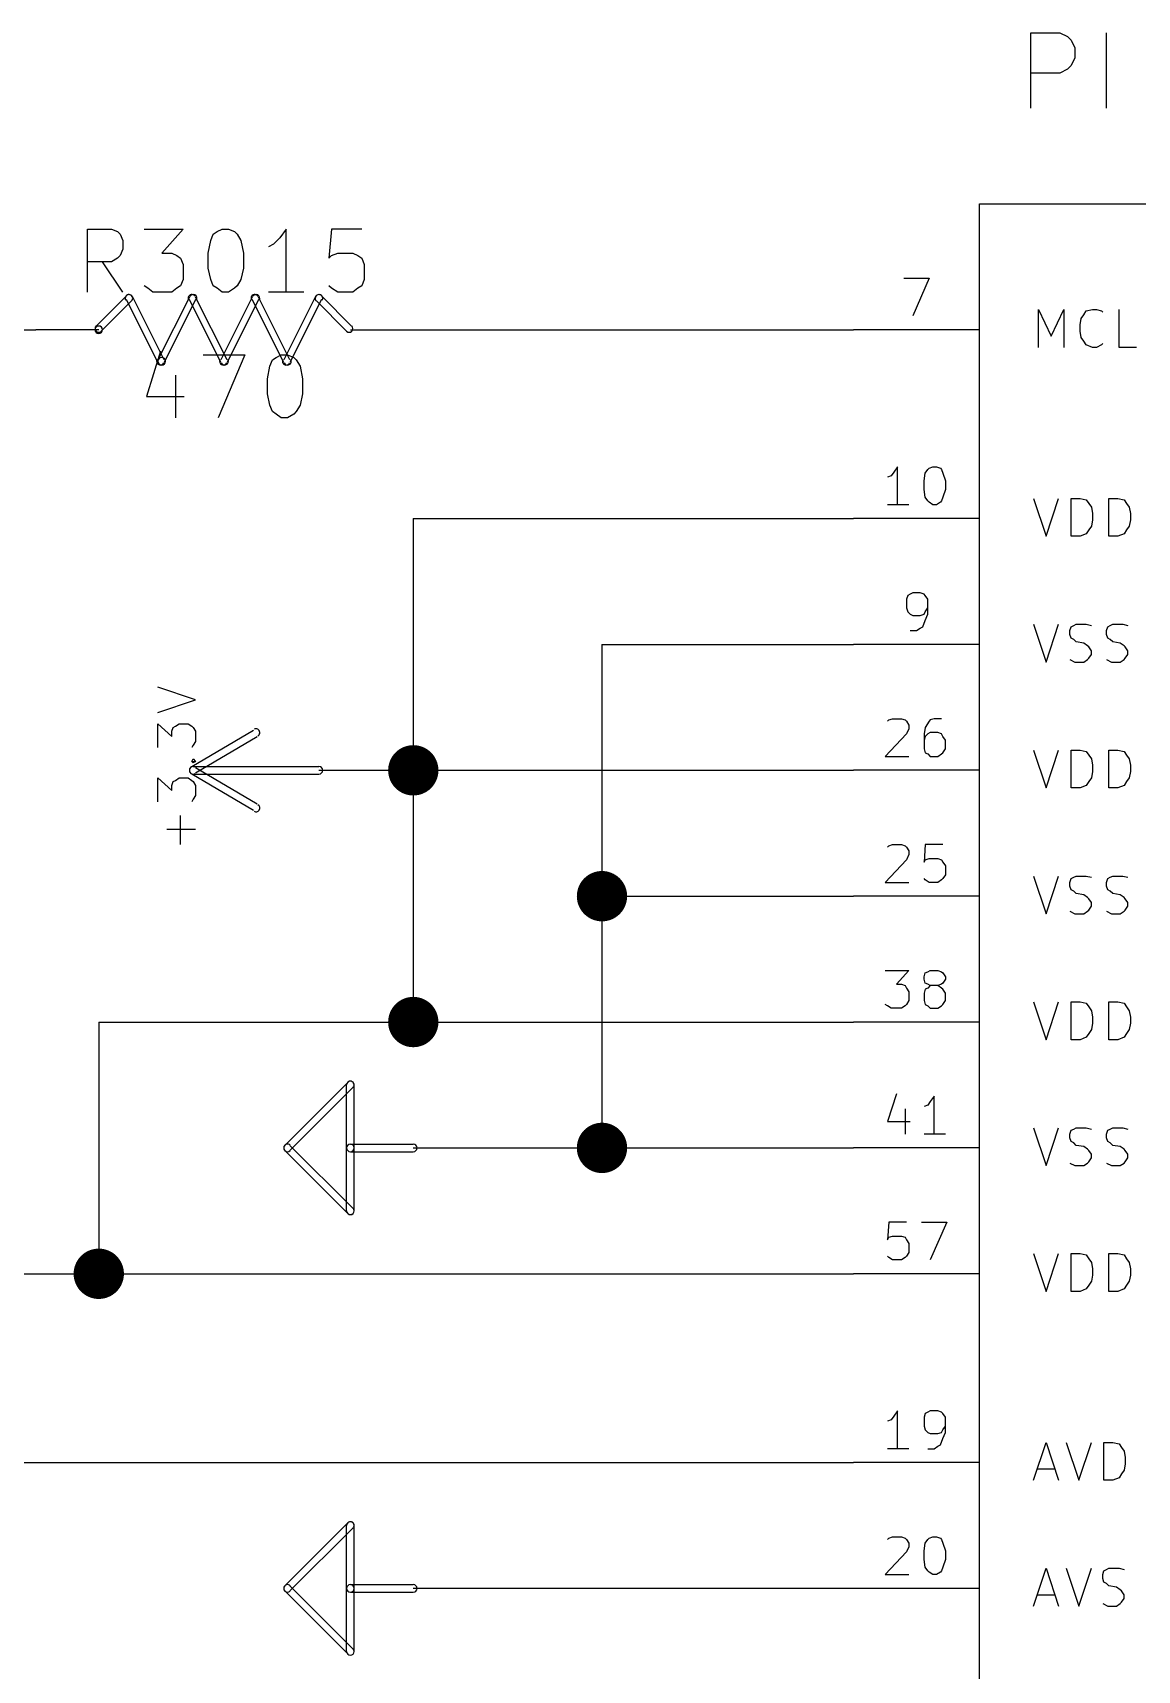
# Model space of a CAD drawing. Extents: x 10 to 287, y -200 to -10.
# Drawn here: x 87.57 to 109.87, y -78.49 to -45.44 of the extents above; entities that cross this region are included whole.
import ezdxf

# ---------------------------------------------------------------- set-up
doc = ezdxf.new("R2010")
doc.units = 0
doc.header["$MEASUREMENT"] = 0

msp = doc.modelspace()

# ---------------------------------------------------------------- linework, layer by layer
at = {"layer": 'Cyan 2'}
for p, q in [((107.721, -46.9646), (107.721, -45.4406)), ((107.721, -45.4406), (108.306, -45.4406)), ((108.306, -45.4406), (108.458, -45.5168)), ((108.458, -45.5168), (108.534, -45.593)), ((108.534, -45.593), (108.61, -45.7454)), ((109.245, -46.9646), (109.245, -45.4406)), ((108.61, -45.7454), (108.61, -45.9486)), ((108.306, -46.2534), (107.721, -46.2534)), ((108.458, -46.1772), (108.306, -46.2534)), ((108.534, -46.101), (108.458, -46.1772)), ((108.61, -45.9486), (108.534, -46.101)), ((88.6714, -50.673), (88.6714, -49.403)), ((88.6714, -49.403), (89.154, -49.403)), ((89.154, -49.403), (89.281, -49.4538)), ((89.281, -49.4538), (89.3318, -49.5046)), ((89.3318, -49.5046), (89.3826, -49.6316)), ((89.8144, -49.403), (90.6018, -49.403)), ((90.6018, -49.403), (90.17, -49.8856)), ((91.1606, -49.6316), (91.2114, -49.5046)), ((91.2114, -49.5046), (91.2876, -49.4538)), ((91.2876, -49.4538), (91.3892, -49.403)), ((91.3892, -49.403), (91.5162, -49.403)), ((91.5162, -49.403), (91.6432, -49.4538)), ((91.6432, -49.4538), (91.694, -49.5046)), ((91.694, -49.5046), (91.7702, -49.6316)), ((92.6846, -49.403), (92.5576, -49.5808)), ((92.6846, -50.673), (92.6846, -49.403)), ((93.599, -49.403), (93.5482, -49.9872)), ((94.2086, -49.403), (93.599, -49.403)), ((89.3826, -49.8094), (89.3318, -49.9364)), ((89.3826, -49.6316), (89.3826, -49.8094)), ((90.17, -49.8856), (90.3732, -49.8856)), ((90.3732, -49.8856), (90.4748, -49.9364)), ((91.1098, -49.8856), (91.1606, -49.6316)), ((91.1098, -50.1904), (91.1098, -49.8856)), ((91.7702, -49.6316), (91.821, -49.8856)), ((91.821, -49.8856), (91.821, -50.1904)), ((92.4306, -49.7078), (92.329, -49.7586)), ((92.5576, -49.5808), (92.4306, -49.7078)), ((93.599, -49.9364), (93.726, -49.8856)), ((93.726, -49.8856), (94.0308, -49.8856)), ((94.0308, -49.8856), (94.1324, -49.9364)), ((89.154, -50.0634), (88.6714, -50.0634)), ((89.3826, -50.673), (88.9762, -50.0634)), ((89.281, -49.9872), (89.154, -50.0634)), ((89.3318, -49.9364), (89.281, -49.9872)), ((90.4748, -49.9364), (90.551, -49.9872)), ((90.551, -49.9872), (90.6018, -50.1142)), ((90.6018, -50.1142), (90.6018, -50.419)), ((91.1606, -50.419), (91.1098, -50.1904)), ((91.821, -50.1904), (91.7702, -50.419)), ((93.5482, -49.9872), (93.599, -49.9364)), ((94.1324, -49.9364), (94.2086, -49.9872)), ((94.2086, -49.9872), (94.2594, -50.1142)), ((94.2594, -50.1142), (94.2594, -50.419)), ((89.8906, -50.5968), (89.8144, -50.546)), ((90.551, -50.546), (90.4748, -50.5968)), ((90.6018, -50.419), (90.551, -50.546)), ((91.2114, -50.546), (91.1606, -50.419)), ((91.2876, -50.5968), (91.2114, -50.546)), ((91.694, -50.546), (91.6432, -50.5968)), ((91.7702, -50.419), (91.694, -50.546)), ((93.599, -50.5968), (93.5482, -50.546)), ((94.2086, -50.546), (94.1324, -50.5968)), ((94.2594, -50.419), (94.2086, -50.546)), ((89.9922, -50.673), (89.8906, -50.5968)), ((90.3732, -50.673), (89.9922, -50.673)), ((90.4748, -50.5968), (90.3732, -50.673)), ((91.3892, -50.673), (91.2876, -50.5968)), ((91.5162, -50.673), (91.3892, -50.673)), ((91.6432, -50.5968), (91.5162, -50.673)), ((93.0402, -50.673), (92.329, -50.673)), ((93.726, -50.673), (93.599, -50.5968)), ((94.0308, -50.673), (93.726, -50.673)), ((94.1324, -50.5968), (94.0308, -50.673)), ((107.874, -51.7906), (107.874, -51.0286)), ((107.874, -51.0286), (108.128, -51.562)), ((108.128, -51.562), (108.382, -51.0286)), ((108.382, -51.0286), (108.382, -51.7906)), ((108.712, -51.3334), (108.737, -51.2064)), ((108.737, -51.2064), (108.788, -51.1302)), ((108.788, -51.1302), (108.839, -51.054)), ((108.839, -51.054), (108.966, -51.0286)), ((108.966, -51.0286), (109.042, -51.0286)), ((109.042, -51.0286), (109.144, -51.054)), ((109.144, -51.054), (109.169, -51.0794)), ((109.499, -51.7906), (109.499, -51.0286)), ((108.712, -51.4604), (108.712, -51.3334)), ((108.737, -51.5874), (108.712, -51.4604)), ((90.1446, -51.8668), (89.8652, -52.7812)), ((108.788, -51.6636), (108.737, -51.5874)), ((108.839, -51.7398), (108.788, -51.6636)), ((108.966, -51.7906), (108.839, -51.7398)), ((109.042, -51.7906), (108.966, -51.7906)), ((109.144, -51.7398), (109.042, -51.7906)), ((109.169, -51.7144), (109.144, -51.7398)), ((109.855, -51.7906), (109.499, -51.7906)), ((91.0082, -51.943), (91.8464, -51.943)), ((91.8464, -51.943), (91.313, -53.213)), ((92.3036, -52.4256), (92.3544, -52.1716)), ((92.3544, -52.1716), (92.4052, -52.0446)), ((92.4052, -52.0446), (92.4814, -51.9938)), ((92.4814, -51.9938), (92.583, -51.943)), ((92.583, -51.943), (92.71, -51.943)), ((92.71, -51.943), (92.837, -51.9938)), ((92.837, -51.9938), (92.8878, -52.0446)), ((92.8878, -52.0446), (92.964, -52.1716)), ((92.964, -52.1716), (93.0148, -52.4256)), ((90.4494, -52.3494), (90.4494, -53.213)), ((92.3036, -52.7304), (92.3036, -52.4256)), ((93.0148, -52.4256), (93.0148, -52.7304)), ((89.8652, -52.7812), (90.6272, -52.7812)), ((92.3544, -52.959), (92.3036, -52.7304)), ((93.0148, -52.7304), (92.964, -52.959)), ((92.4052, -53.086), (92.3544, -52.959)), ((92.4814, -53.1368), (92.4052, -53.086)), ((92.583, -53.213), (92.4814, -53.1368)), ((92.837, -53.1368), (92.71, -53.213)), ((92.8878, -53.086), (92.837, -53.1368)), ((92.964, -52.959), (92.8878, -53.086)), ((92.71, -53.213), (92.583, -53.213)), ((107.772, -54.8386), (108.026, -55.6006)), ((108.026, -55.6006), (108.28, -54.8386)), ((108.534, -55.6006), (108.534, -54.8386)), ((108.534, -54.8386), (108.712, -54.8386)), ((108.712, -54.8386), (108.839, -54.864)), ((109.296, -55.6006), (109.296, -54.8386)), ((109.296, -54.8386), (109.474, -54.8386)), ((109.474, -54.8386), (109.601, -54.864)), ((108.839, -54.864), (108.89, -54.9402)), ((108.89, -54.9402), (108.941, -55.0164)), ((108.941, -55.0164), (108.966, -55.1434)), ((108.966, -55.1434), (108.966, -55.2704)), ((109.601, -54.864), (109.652, -54.9402)), ((109.652, -54.9402), (109.703, -55.0164)), ((109.703, -55.0164), (109.728, -55.1434)), ((109.728, -55.1434), (109.728, -55.2704)), ((108.89, -55.4736), (108.839, -55.5498)), ((108.941, -55.3974), (108.89, -55.4736)), ((108.966, -55.2704), (108.941, -55.3974)), ((109.652, -55.4736), (109.601, -55.5498)), ((109.703, -55.3974), (109.652, -55.4736)), ((109.728, -55.2704), (109.703, -55.3974)), ((108.712, -55.6006), (108.534, -55.6006)), ((108.839, -55.5498), (108.712, -55.6006)), ((109.474, -55.6006), (109.296, -55.6006)), ((109.601, -55.5498), (109.474, -55.6006)), ((107.772, -57.3786), (108.026, -58.1406)), ((108.026, -58.1406), (108.28, -57.3786)), ((108.509, -57.5056), (108.534, -57.4294)), ((108.534, -57.4294), (108.585, -57.404)), ((108.585, -57.404), (108.636, -57.3786)), ((108.636, -57.3786), (108.839, -57.3786)), ((108.839, -57.3786), (108.941, -57.404)), ((109.245, -57.5056), (109.271, -57.4294)), ((109.271, -57.4294), (109.322, -57.404)), ((109.322, -57.404), (109.372, -57.3786)), ((109.372, -57.3786), (109.576, -57.3786)), ((109.576, -57.3786), (109.677, -57.404)), ((108.509, -57.5818), (108.509, -57.5056)), ((108.534, -57.658), (108.509, -57.5818)), ((108.585, -57.6834), (108.534, -57.658)), ((108.636, -57.7342), (108.585, -57.6834)), ((108.788, -57.7596), (108.636, -57.7342)), ((108.864, -57.8104), (108.788, -57.7596)), ((108.89, -57.8358), (108.864, -57.8104)), ((109.245, -57.5818), (109.245, -57.5056)), ((109.271, -57.658), (109.245, -57.5818)), ((109.322, -57.6834), (109.271, -57.658)), ((109.372, -57.7342), (109.322, -57.6834)), ((109.525, -57.7596), (109.372, -57.7342)), ((109.601, -57.8104), (109.525, -57.7596)), ((109.626, -57.8358), (109.601, -57.8104)), ((108.509, -58.0898), (108.61, -58.1406)), ((108.61, -58.1406), (108.788, -58.1406)), ((108.788, -58.1406), (108.864, -58.0898)), ((108.864, -58.0898), (108.89, -58.0644)), ((108.941, -57.912), (108.89, -57.8358)), ((108.89, -58.0644), (108.941, -57.9882)), ((108.941, -57.9882), (108.941, -57.912)), ((109.245, -58.0898), (109.347, -58.1406)), ((109.347, -58.1406), (109.525, -58.1406)), ((109.525, -58.1406), (109.601, -58.0898)), ((109.601, -58.0898), (109.626, -58.0644)), ((109.677, -57.912), (109.626, -57.8358)), ((109.626, -58.0644), (109.677, -57.9882)), ((109.677, -57.9882), (109.677, -57.912)), ((90.8558, -58.9026), (90.0938, -58.6486)), ((90.0938, -59.1566), (90.8558, -58.9026)), ((90.0938, -59.8678), (90.0938, -59.3852)), ((90.0938, -59.3852), (90.3732, -59.6392)), ((90.3732, -59.5376), (90.3986, -59.4614)), ((90.3986, -59.4614), (90.4494, -59.436)), ((90.4494, -59.436), (90.5256, -59.3852)), ((90.5256, -59.3852), (90.7034, -59.3852)), ((90.7034, -59.3852), (90.7796, -59.436)), ((90.7796, -59.436), (90.805, -59.4614)), ((90.805, -59.4614), (90.8558, -59.5376)), ((90.3732, -59.6392), (90.3732, -59.5376)), ((90.8558, -59.7408), (90.805, -59.817)), ((90.8558, -59.5376), (90.8558, -59.7408)), ((90.805, -59.817), (90.7796, -59.8678)), ((90.7796, -60.1472), (90.805, -60.0964)), ((90.805, -60.0964), (90.8558, -60.1472)), ((107.772, -59.9186), (108.026, -60.6806)), ((108.026, -60.6806), (108.28, -59.9186)), ((108.534, -60.6806), (108.534, -59.9186)), ((108.534, -59.9186), (108.712, -59.9186)), ((108.712, -59.9186), (108.839, -59.944)), ((108.839, -59.944), (108.89, -60.0202)), ((108.89, -60.0202), (108.941, -60.0964)), ((108.941, -60.0964), (108.966, -60.2234)), ((109.296, -60.6806), (109.296, -59.9186)), ((109.296, -59.9186), (109.474, -59.9186)), ((109.474, -59.9186), (109.601, -59.944)), ((109.601, -59.944), (109.652, -60.0202)), ((109.652, -60.0202), (109.703, -60.0964)), ((109.703, -60.0964), (109.728, -60.2234)), ((90.805, -60.1726), (90.7796, -60.1472)), ((90.7796, -60.1472), (90.8558, -60.1472)), ((90.8558, -60.1472), (90.805, -60.1726)), ((108.966, -60.3504), (108.941, -60.4774)), ((108.966, -60.2234), (108.966, -60.3504)), ((109.728, -60.3504), (109.703, -60.4774)), ((109.728, -60.2234), (109.728, -60.3504)), ((90.0938, -60.96), (90.0938, -60.4774)), ((90.0938, -60.4774), (90.3732, -60.7314)), ((90.3732, -60.6298), (90.3986, -60.5536)), ((90.3732, -60.7314), (90.3732, -60.6298)), ((90.3986, -60.5536), (90.4494, -60.5282)), ((90.4494, -60.5282), (90.5256, -60.4774)), ((90.5256, -60.4774), (90.7034, -60.4774)), ((90.7034, -60.4774), (90.7796, -60.5282)), ((90.7796, -60.5282), (90.805, -60.5536)), ((90.805, -60.5536), (90.8558, -60.6298)), ((90.8558, -60.6298), (90.8558, -60.833)), ((108.712, -60.6806), (108.534, -60.6806)), ((108.839, -60.6298), (108.712, -60.6806)), ((108.89, -60.5536), (108.839, -60.6298)), ((108.941, -60.4774), (108.89, -60.5536)), ((109.474, -60.6806), (109.296, -60.6806)), ((109.601, -60.6298), (109.474, -60.6806)), ((109.652, -60.5536), (109.601, -60.6298)), ((109.703, -60.4774), (109.652, -60.5536)), ((90.805, -60.9092), (90.7796, -60.96)), ((90.8558, -60.833), (90.805, -60.9092)), ((90.551, -61.8236), (90.551, -61.2394)), ((90.8558, -61.5188), (90.2716, -61.5188)), ((107.772, -62.4586), (108.026, -63.2206)), ((108.026, -63.2206), (108.28, -62.4586)), ((108.509, -62.5856), (108.534, -62.5094)), ((108.509, -62.6618), (108.509, -62.5856)), ((108.534, -62.738), (108.509, -62.6618)), ((108.534, -62.5094), (108.585, -62.484)), ((108.585, -62.7634), (108.534, -62.738)), ((108.585, -62.484), (108.636, -62.4586)), ((108.636, -62.8142), (108.585, -62.7634)), ((108.636, -62.4586), (108.839, -62.4586)), ((108.839, -62.4586), (108.941, -62.484)), ((109.245, -62.5856), (109.271, -62.5094)), ((109.245, -62.6618), (109.245, -62.5856)), ((109.271, -62.738), (109.245, -62.6618)), ((109.271, -62.5094), (109.322, -62.484)), ((109.322, -62.7634), (109.271, -62.738)), ((109.322, -62.484), (109.372, -62.4586)), ((109.372, -62.8142), (109.322, -62.7634)), ((109.372, -62.4586), (109.576, -62.4586)), ((109.576, -62.4586), (109.677, -62.484)), ((108.788, -62.8396), (108.636, -62.8142)), ((108.864, -62.8904), (108.788, -62.8396)), ((108.89, -62.9158), (108.864, -62.8904)), ((108.941, -62.992), (108.89, -62.9158)), ((108.89, -63.1444), (108.941, -63.0682)), ((108.941, -63.0682), (108.941, -62.992)), ((109.525, -62.8396), (109.372, -62.8142)), ((109.601, -62.8904), (109.525, -62.8396)), ((109.626, -62.9158), (109.601, -62.8904)), ((109.677, -62.992), (109.626, -62.9158)), ((109.626, -63.1444), (109.677, -63.0682)), ((109.677, -63.0682), (109.677, -62.992)), ((108.509, -63.1698), (108.61, -63.2206)), ((108.61, -63.2206), (108.788, -63.2206)), ((108.788, -63.2206), (108.864, -63.1698)), ((108.864, -63.1698), (108.89, -63.1444)), ((109.245, -63.1698), (109.347, -63.2206)), ((109.347, -63.2206), (109.525, -63.2206)), ((109.525, -63.2206), (109.601, -63.1698)), ((109.601, -63.1698), (109.626, -63.1444)), ((107.772, -64.9986), (108.026, -65.7606)), ((108.026, -65.7606), (108.28, -64.9986)), ((108.534, -65.7606), (108.534, -64.9986)), ((108.534, -64.9986), (108.712, -64.9986)), ((108.712, -64.9986), (108.839, -65.024)), ((108.839, -65.024), (108.89, -65.1002)), ((109.296, -65.7606), (109.296, -64.9986)), ((109.296, -64.9986), (109.474, -64.9986)), ((109.474, -64.9986), (109.601, -65.024)), ((109.601, -65.024), (109.652, -65.1002)), ((108.89, -65.1002), (108.941, -65.1764)), ((108.941, -65.1764), (108.966, -65.3034)), ((108.966, -65.3034), (108.966, -65.4304)), ((109.652, -65.1002), (109.703, -65.1764)), ((109.703, -65.1764), (109.728, -65.3034)), ((109.728, -65.3034), (109.728, -65.4304)), ((108.839, -65.7098), (108.712, -65.7606)), ((108.89, -65.6336), (108.839, -65.7098)), ((108.941, -65.5574), (108.89, -65.6336)), ((108.966, -65.4304), (108.941, -65.5574)), ((109.601, -65.7098), (109.474, -65.7606)), ((109.652, -65.6336), (109.601, -65.7098)), ((109.703, -65.5574), (109.652, -65.6336)), ((109.728, -65.4304), (109.703, -65.5574)), ((108.712, -65.7606), (108.534, -65.7606)), ((109.474, -65.7606), (109.296, -65.7606)), ((107.772, -67.5386), (108.026, -68.3006)), ((108.026, -68.3006), (108.28, -67.5386)), ((108.509, -67.6656), (108.534, -67.5894)), ((108.509, -67.7418), (108.509, -67.6656)), ((108.534, -67.818), (108.509, -67.7418)), ((108.534, -67.5894), (108.585, -67.564)), ((108.585, -67.564), (108.636, -67.5386)), ((108.636, -67.5386), (108.839, -67.5386)), ((108.839, -67.5386), (108.941, -67.564)), ((109.245, -67.6656), (109.271, -67.5894)), ((109.245, -67.7418), (109.245, -67.6656)), ((109.271, -67.818), (109.245, -67.7418)), ((109.271, -67.5894), (109.322, -67.564)), ((109.322, -67.564), (109.372, -67.5386)), ((109.372, -67.5386), (109.576, -67.5386)), ((109.576, -67.5386), (109.677, -67.564)), ((108.585, -67.8434), (108.534, -67.818)), ((108.636, -67.8942), (108.585, -67.8434)), ((108.788, -67.9196), (108.636, -67.8942)), ((108.864, -67.9704), (108.788, -67.9196)), ((108.89, -67.9958), (108.864, -67.9704)), ((108.941, -68.072), (108.89, -67.9958)), ((108.941, -68.1482), (108.941, -68.072)), ((109.322, -67.8434), (109.271, -67.818)), ((109.372, -67.8942), (109.322, -67.8434)), ((109.525, -67.9196), (109.372, -67.8942)), ((109.601, -67.9704), (109.525, -67.9196)), ((109.626, -67.9958), (109.601, -67.9704)), ((109.677, -68.072), (109.626, -67.9958)), ((109.677, -68.1482), (109.677, -68.072)), ((108.509, -68.2498), (108.61, -68.3006)), ((108.61, -68.3006), (108.788, -68.3006)), ((108.788, -68.3006), (108.864, -68.2498)), ((108.864, -68.2498), (108.89, -68.2244)), ((108.89, -68.2244), (108.941, -68.1482)), ((109.245, -68.2498), (109.347, -68.3006)), ((109.347, -68.3006), (109.525, -68.3006)), ((109.525, -68.3006), (109.601, -68.2498)), ((109.601, -68.2498), (109.626, -68.2244)), ((109.626, -68.2244), (109.677, -68.1482)), ((107.772, -70.0786), (108.026, -70.8406)), ((108.026, -70.8406), (108.28, -70.0786)), ((108.534, -70.8406), (108.534, -70.0786)), ((108.534, -70.0786), (108.712, -70.0786)), ((108.712, -70.0786), (108.839, -70.104)), ((108.839, -70.104), (108.89, -70.1802)), ((108.89, -70.1802), (108.941, -70.2564)), ((108.941, -70.2564), (108.966, -70.3834)), ((108.966, -70.3834), (108.966, -70.5104)), ((109.296, -70.8406), (109.296, -70.0786)), ((109.296, -70.0786), (109.474, -70.0786)), ((109.474, -70.0786), (109.601, -70.104)), ((109.601, -70.104), (109.652, -70.1802)), ((109.652, -70.1802), (109.703, -70.2564)), ((109.703, -70.2564), (109.728, -70.3834)), ((109.728, -70.3834), (109.728, -70.5104)), ((108.89, -70.7136), (108.839, -70.7898)), ((108.941, -70.6374), (108.89, -70.7136)), ((108.966, -70.5104), (108.941, -70.6374)), ((109.652, -70.7136), (109.601, -70.7898)), ((109.703, -70.6374), (109.652, -70.7136)), ((109.728, -70.5104), (109.703, -70.6374)), ((108.712, -70.8406), (108.534, -70.8406)), ((108.839, -70.7898), (108.712, -70.8406)), ((109.474, -70.8406), (109.296, -70.8406)), ((109.601, -70.7898), (109.474, -70.8406)), ((107.772, -74.6506), (108.026, -73.8886)), ((108.026, -73.8886), (108.28, -74.6506)), ((108.433, -73.8886), (108.687, -74.6506)), ((108.687, -74.6506), (108.941, -73.8886)), ((109.195, -74.6506), (109.195, -73.8886)), ((109.195, -73.8886), (109.372, -73.8886)), ((109.372, -73.8886), (109.499, -73.914)), ((109.499, -73.914), (109.55, -73.9902)), ((109.55, -73.9902), (109.601, -74.0664)), ((109.601, -74.0664), (109.626, -74.1934)), ((109.626, -74.3204), (109.601, -74.4474)), ((109.626, -74.1934), (109.626, -74.3204)), ((107.848, -74.422), (108.204, -74.422)), ((109.372, -74.6506), (109.195, -74.6506)), ((109.499, -74.5998), (109.372, -74.6506)), ((109.55, -74.5236), (109.499, -74.5998)), ((109.601, -74.4474), (109.55, -74.5236)), ((107.772, -77.1906), (108.026, -76.4286)), ((108.026, -76.4286), (108.28, -77.1906)), ((108.433, -76.4286), (108.687, -77.1906)), ((108.687, -77.1906), (108.941, -76.4286)), ((109.169, -76.5556), (109.195, -76.4794)), ((109.169, -76.6318), (109.169, -76.5556)), ((109.195, -76.708), (109.169, -76.6318)), ((109.195, -76.4794), (109.245, -76.454)), ((109.245, -76.454), (109.296, -76.4286)), ((109.296, -76.4286), (109.499, -76.4286)), ((109.499, -76.4286), (109.601, -76.454)), ((107.848, -76.962), (108.204, -76.962)), ((109.245, -76.7334), (109.195, -76.708)), ((109.296, -76.7842), (109.245, -76.7334)), ((109.449, -76.8096), (109.296, -76.7842)), ((109.525, -76.8604), (109.449, -76.8096)), ((109.55, -76.8858), (109.525, -76.8604)), ((109.601, -76.962), (109.55, -76.8858)), ((109.601, -77.0382), (109.601, -76.962)), ((109.169, -77.1398), (109.271, -77.1906)), ((109.271, -77.1906), (109.449, -77.1906)), ((109.449, -77.1906), (109.525, -77.1398)), ((109.525, -77.1398), (109.55, -77.1144)), ((109.55, -77.1144), (109.601, -77.0382))]:
    msp.add_line(p, q, dxfattribs=at)
at = {"layer": 'Green 2'}
for p, q in [((76.2, -51.435), (87.63, -51.435)), ((95.25, -51.435), (104.14, -51.435)), ((95.25, -55.245), (104.14, -55.245)), ((95.25, -55.245), (95.25, -65.405)), ((99.06, -57.785), (104.14, -57.785)), ((99.06, -57.785), (99.06, -67.945)), ((93.345, -60.325), (104.14, -60.325)), ((99.06, -62.865), (104.14, -62.865)), ((88.9, -65.405), (88.9, -70.485)), ((88.9, -65.405), (104.14, -65.405)), ((95.25, -67.945), (104.14, -67.945)), ((86.36, -70.485), (104.14, -70.485)), ((66.04, -74.295), (104.14, -74.295)), ((104.14, -76.835), (95.25, -76.835))]:
    msp.add_line(p, q, dxfattribs=at)
at = {"layer": 'Green 2', "const_width": 0.508}
for points in [[(94.996, -60.325, 1), (95.504, -60.325, 1)], [(98.806, -62.865, 1), (99.314, -62.865, 1)], [(94.996, -65.405, 1), (95.504, -65.405, 1)], [(98.806, -67.945, 1), (99.314, -67.945, 1)], [(88.646, -70.485, 1), (89.154, -70.485, 1)]]:
    msp.add_lwpolyline(points, format="xyb", close=True, dxfattribs=at)
at = {"layer": 'Red 2'}
for p, q in [((106.68, -142.875), (106.68, -48.895)), ((106.68, -48.895), (166.37, -48.895)), ((105.156, -50.3936), (105.664, -50.3936)), ((105.664, -50.3936), (105.334, -51.1556)), ((89.4588, -50.7492), (88.8492, -51.3588)), ((89.5604, -50.8508), (88.9508, -51.4604)), ((90.0938, -52.0954), (89.4588, -50.8254)), ((90.2208, -52.0446), (89.5858, -50.7746)), ((90.7288, -50.7746), (90.0938, -52.0446)), ((90.8558, -50.8254), (90.2208, -52.0954)), ((91.3638, -52.0954), (90.7288, -50.8254)), ((91.4908, -52.0446), (90.8558, -50.7746)), ((91.9988, -50.7746), (91.3638, -52.0446)), ((92.1258, -50.8254), (91.4908, -52.0954)), ((92.6338, -52.0954), (91.9988, -50.8254)), ((92.7608, -52.0446), (92.1258, -50.7746)), ((93.2688, -50.7746), (92.6338, -52.0446)), ((93.3958, -50.8254), (92.7608, -52.0954)), ((93.9038, -51.4604), (93.2942, -50.8508)), ((94.0054, -51.3588), (93.3958, -50.7492)), ((88.9, -51.435), (87.63, -51.435)), ((93.98, -51.435), (95.25, -51.435)), ((106.68, -51.435), (104.14, -51.435)), ((104.902, -54.3814), (104.826, -54.4068)), ((104.953, -54.3052), (104.902, -54.3814)), ((105.029, -54.2036), (104.953, -54.3052)), ((105.029, -54.9656), (105.029, -54.2036)), ((105.562, -54.483), (105.588, -54.3306)), ((105.562, -54.6608), (105.562, -54.483)), ((105.588, -54.3306), (105.639, -54.2544)), ((105.639, -54.2544), (105.664, -54.229)), ((105.664, -54.229), (105.74, -54.2036)), ((105.74, -54.2036), (105.816, -54.2036)), ((105.816, -54.2036), (105.893, -54.229)), ((105.893, -54.229), (105.918, -54.2544)), ((105.918, -54.2544), (105.943, -54.3306)), ((105.943, -54.3306), (105.994, -54.483)), ((105.994, -54.483), (105.994, -54.6608)), ((105.588, -54.8132), (105.562, -54.6608)), ((105.639, -54.8894), (105.588, -54.8132)), ((105.943, -54.8132), (105.918, -54.8894)), ((105.994, -54.6608), (105.943, -54.8132)), ((105.258, -54.9656), (104.826, -54.9656)), ((105.664, -54.9148), (105.639, -54.8894)), ((105.74, -54.9656), (105.664, -54.9148)), ((105.816, -54.9656), (105.74, -54.9656)), ((105.893, -54.9148), (105.816, -54.9656)), ((105.918, -54.8894), (105.893, -54.9148)), ((106.68, -55.245), (104.14, -55.245)), ((105.232, -56.7944), (105.207, -56.8706)), ((105.283, -56.769), (105.232, -56.7944)), ((105.334, -56.7436), (105.283, -56.769)), ((105.486, -56.7436), (105.334, -56.7436)), ((105.562, -56.769), (105.486, -56.7436)), ((105.588, -56.7944), (105.562, -56.769)), ((105.639, -56.8706), (105.588, -56.7944)), ((105.207, -56.8706), (105.207, -57.0484)), ((105.207, -57.0484), (105.232, -57.1246)), ((105.232, -57.1246), (105.283, -57.1754)), ((105.562, -57.1754), (105.588, -57.1246)), ((105.588, -57.1246), (105.639, -57.0484)), ((105.639, -57.1754), (105.639, -56.8706)), ((105.283, -57.1754), (105.334, -57.2008)), ((105.334, -57.2008), (105.486, -57.2008)), ((105.41, -57.5056), (105.486, -57.4548)), ((105.486, -57.2008), (105.562, -57.1754)), ((105.486, -57.4548), (105.537, -57.4294)), ((105.537, -57.4294), (105.588, -57.3024)), ((105.588, -57.3024), (105.639, -57.1754)), ((106.68, -57.785), (104.14, -57.785)), ((105.283, -57.5056), (105.41, -57.5056)), ((104.826, -59.3344), (104.851, -59.309)), ((104.851, -59.309), (104.927, -59.2836)), ((104.927, -59.2836), (105.105, -59.2836)), ((105.105, -59.2836), (105.181, -59.309)), ((105.181, -59.309), (105.207, -59.3344)), ((105.207, -59.3344), (105.258, -59.4106)), ((105.258, -59.4106), (105.258, -59.4868)), ((105.588, -59.4614), (105.562, -59.5884)), ((105.664, -59.3344), (105.588, -59.4614)), ((105.689, -59.309), (105.664, -59.3344)), ((105.766, -59.2836), (105.689, -59.309)), ((105.918, -59.2836), (105.766, -59.2836)), ((90.7796, -60.2488), (92.0242, -59.5122)), ((90.8558, -60.3758), (92.1004, -59.6392)), ((105.207, -59.5884), (104.775, -60.0456)), ((105.258, -59.4868), (105.207, -59.5884)), ((105.562, -59.5884), (105.562, -59.8932)), ((105.588, -59.6392), (105.562, -59.7154)), ((105.639, -59.5884), (105.588, -59.6392)), ((105.689, -59.563), (105.639, -59.5884)), ((105.842, -59.563), (105.689, -59.563)), ((105.918, -59.5884), (105.842, -59.563)), ((105.943, -59.6392), (105.918, -59.5884)), ((105.994, -59.7154), (105.943, -59.6392)), ((105.994, -59.8932), (105.994, -59.7154)), ((104.775, -60.0456), (105.258, -60.0456)), ((105.562, -59.8932), (105.588, -59.9694)), ((105.588, -59.9694), (105.639, -59.9948)), ((105.639, -59.9948), (105.689, -60.0456)), ((105.689, -60.0456), (105.842, -60.0456)), ((105.842, -60.0456), (105.918, -59.9948)), ((105.918, -59.9948), (105.943, -59.9694)), ((105.943, -59.9694), (105.994, -59.8932)), ((92.0242, -61.1378), (90.7796, -60.4012)), ((90.805, -60.2488), (93.345, -60.2488)), ((90.805, -60.4012), (93.345, -60.4012)), ((92.1004, -61.0108), (90.8558, -60.2742)), ((106.68, -60.325), (104.14, -60.325)), ((104.826, -61.8744), (104.851, -61.849)), ((104.851, -61.849), (104.927, -61.8236)), ((104.927, -61.8236), (105.105, -61.8236)), ((105.105, -61.8236), (105.181, -61.849)), ((105.181, -61.849), (105.207, -61.8744)), ((105.207, -61.8744), (105.258, -61.9506)), ((105.258, -62.0268), (105.207, -62.1284)), ((105.258, -61.9506), (105.258, -62.0268)), ((105.588, -61.8236), (105.562, -62.1792)), ((105.943, -61.8236), (105.588, -61.8236)), ((105.588, -62.1284), (105.664, -62.103)), ((105.664, -62.103), (105.842, -62.103)), ((105.842, -62.103), (105.918, -62.1284)), ((105.207, -62.1284), (104.775, -62.5856)), ((105.562, -62.1792), (105.588, -62.1284)), ((105.918, -62.1284), (105.943, -62.1792)), ((105.943, -62.1792), (105.994, -62.2554)), ((105.994, -62.4332), (105.943, -62.5094)), ((105.994, -62.2554), (105.994, -62.4332)), ((104.775, -62.5856), (105.258, -62.5856)), ((105.588, -62.5348), (105.562, -62.5094)), ((105.664, -62.5856), (105.588, -62.5348)), ((105.842, -62.5856), (105.664, -62.5856)), ((105.918, -62.5348), (105.842, -62.5856)), ((105.943, -62.5094), (105.918, -62.5348)), ((106.68, -62.865), (104.14, -62.865)), ((104.775, -64.3636), (105.258, -64.3636)), ((105.258, -64.3636), (105.004, -64.643)), ((105.562, -64.4906), (105.588, -64.4144)), ((105.588, -64.4144), (105.639, -64.389)), ((105.639, -64.389), (105.689, -64.3636)), ((105.689, -64.3636), (105.842, -64.3636)), ((105.842, -64.3636), (105.918, -64.389)), ((105.918, -64.389), (105.943, -64.4144)), ((105.943, -64.4144), (105.994, -64.4906)), ((105.004, -64.643), (105.105, -64.643)), ((105.105, -64.643), (105.181, -64.6684)), ((105.181, -64.6684), (105.207, -64.7192)), ((105.207, -64.7192), (105.258, -64.7954)), ((105.562, -64.5414), (105.562, -64.4906)), ((105.588, -64.6176), (105.562, -64.5414)), ((105.588, -64.7446), (105.562, -64.8208)), ((105.639, -64.643), (105.588, -64.6176)), ((105.639, -64.7192), (105.588, -64.7446)), ((105.689, -64.6684), (105.639, -64.643)), ((105.689, -64.6684), (105.639, -64.7192)), ((105.842, -64.6684), (105.689, -64.6684)), ((105.918, -64.643), (105.842, -64.6684)), ((105.918, -64.7192), (105.842, -64.6684)), ((105.943, -64.6176), (105.918, -64.643)), ((105.943, -64.7446), (105.918, -64.7192)), ((105.994, -64.5414), (105.943, -64.6176)), ((105.994, -64.8208), (105.943, -64.7446)), ((105.994, -64.4906), (105.994, -64.5414)), ((104.826, -65.0748), (104.775, -65.0494)), ((104.902, -65.1256), (104.826, -65.0748)), ((105.181, -65.0748), (105.105, -65.1256)), ((105.207, -65.0494), (105.181, -65.0748)), ((105.258, -64.9732), (105.207, -65.0494)), ((105.258, -64.7954), (105.258, -64.9732)), ((105.562, -64.8208), (105.562, -64.9732)), ((105.562, -64.9732), (105.588, -65.0494)), ((105.588, -65.0494), (105.639, -65.0748)), ((105.639, -65.0748), (105.689, -65.1256)), ((105.842, -65.1256), (105.918, -65.0748)), ((105.918, -65.0748), (105.943, -65.0494)), ((105.943, -65.0494), (105.994, -64.9732)), ((105.994, -64.9732), (105.994, -64.8208)), ((106.68, -65.405), (104.14, -65.405)), ((105.105, -65.1256), (104.902, -65.1256)), ((105.689, -65.1256), (105.842, -65.1256)), ((92.6592, -67.8942), (93.9292, -66.6242)), ((92.7608, -67.9958), (94.0308, -66.7258)), ((93.9038, -67.945), (93.9038, -66.675)), ((94.0562, -67.945), (94.0562, -66.675)), ((105.004, -66.8528), (104.826, -67.4116)), ((105.639, -67.0814), (105.562, -67.1068)), ((105.689, -67.0052), (105.639, -67.0814)), ((105.766, -66.9036), (105.689, -67.0052)), ((105.766, -67.6656), (105.766, -66.9036)), ((104.826, -67.4116), (105.283, -67.4116)), ((105.181, -67.1576), (105.181, -67.6656)), ((105.994, -67.6656), (105.562, -67.6656)), ((93.9292, -69.2658), (92.6592, -67.9958)), ((94.0308, -69.1642), (92.7608, -67.8942)), ((93.9038, -69.215), (93.9038, -67.945)), ((93.98, -67.8688), (95.25, -67.8688)), ((93.98, -68.0212), (95.25, -68.0212)), ((94.0562, -69.215), (94.0562, -67.945)), ((106.68, -67.945), (104.14, -67.945)), ((104.851, -69.4436), (104.826, -69.7992)), ((105.207, -69.4436), (104.851, -69.4436)), ((104.851, -69.7484), (104.927, -69.723)), ((104.927, -69.723), (105.105, -69.723)), ((105.105, -69.723), (105.181, -69.7484)), ((105.512, -69.4436), (106.02, -69.4436)), ((106.02, -69.4436), (105.689, -70.2056)), ((104.826, -69.7992), (104.851, -69.7484)), ((105.181, -69.7484), (105.207, -69.7992)), ((105.207, -69.7992), (105.258, -69.8754)), ((105.258, -70.0532), (105.207, -70.1294)), ((105.258, -69.8754), (105.258, -70.0532)), ((104.851, -70.1548), (104.826, -70.1294)), ((104.927, -70.2056), (104.851, -70.1548)), ((105.105, -70.2056), (104.927, -70.2056)), ((105.181, -70.1548), (105.105, -70.2056)), ((105.207, -70.1294), (105.181, -70.1548)), ((106.68, -70.485), (104.14, -70.485)), ((104.953, -73.3552), (104.902, -73.4314)), ((105.029, -73.2536), (104.953, -73.3552)), ((105.029, -74.0156), (105.029, -73.2536)), ((105.588, -73.3044), (105.562, -73.3806)), ((105.639, -73.279), (105.588, -73.3044)), ((105.689, -73.2536), (105.639, -73.279)), ((105.842, -73.2536), (105.689, -73.2536)), ((105.918, -73.279), (105.842, -73.2536)), ((105.943, -73.3044), (105.918, -73.279)), ((105.994, -73.3806), (105.943, -73.3044)), ((104.902, -73.4314), (104.826, -73.4568)), ((105.562, -73.3806), (105.562, -73.5584)), ((105.562, -73.5584), (105.588, -73.6346)), ((105.588, -73.6346), (105.639, -73.6854)), ((105.639, -73.6854), (105.689, -73.7108)), ((105.842, -73.7108), (105.918, -73.6854)), ((105.918, -73.6854), (105.943, -73.6346)), ((105.943, -73.6346), (105.994, -73.5584)), ((105.943, -73.8124), (105.994, -73.6854)), ((105.994, -73.6854), (105.994, -73.3806)), ((105.258, -74.0156), (104.826, -74.0156)), ((105.639, -74.0156), (105.766, -74.0156)), ((105.689, -73.7108), (105.842, -73.7108)), ((105.766, -74.0156), (105.842, -73.9648)), ((105.842, -73.9648), (105.893, -73.9394)), ((105.893, -73.9394), (105.943, -73.8124)), ((106.68, -74.295), (104.14, -74.295)), ((92.6592, -76.7842), (93.9292, -75.5142)), ((92.7608, -76.8858), (94.0308, -75.6158)), ((93.9038, -76.835), (93.9038, -75.565)), ((94.0562, -76.835), (94.0562, -75.565)), ((104.826, -75.8444), (104.851, -75.819)), ((104.851, -75.819), (104.927, -75.7936)), ((104.927, -75.7936), (105.105, -75.7936)), ((105.105, -75.7936), (105.181, -75.819)), ((105.181, -75.819), (105.207, -75.8444)), ((105.207, -75.8444), (105.258, -75.9206)), ((105.258, -75.9968), (105.207, -76.0984)), ((105.258, -75.9206), (105.258, -75.9968)), ((105.562, -76.073), (105.588, -75.9206)), ((105.588, -75.9206), (105.639, -75.8444)), ((105.639, -75.8444), (105.664, -75.819)), ((105.664, -75.819), (105.74, -75.7936)), ((105.74, -75.7936), (105.816, -75.7936)), ((105.816, -75.7936), (105.893, -75.819)), ((105.893, -75.819), (105.918, -75.8444)), ((105.918, -75.8444), (105.943, -75.9206)), ((105.943, -75.9206), (105.994, -76.073)), ((105.207, -76.0984), (104.775, -76.5556)), ((105.562, -76.2508), (105.562, -76.073)), ((105.588, -76.4032), (105.562, -76.2508)), ((105.994, -76.2508), (105.943, -76.4032)), ((105.994, -76.073), (105.994, -76.2508)), ((104.775, -76.5556), (105.258, -76.5556)), ((105.639, -76.4794), (105.588, -76.4032)), ((105.664, -76.5048), (105.639, -76.4794)), ((105.74, -76.5556), (105.664, -76.5048)), ((105.816, -76.5556), (105.74, -76.5556)), ((105.893, -76.5048), (105.816, -76.5556)), ((105.918, -76.4794), (105.893, -76.5048)), ((105.943, -76.4032), (105.918, -76.4794)), ((93.9292, -78.1558), (92.6592, -76.8858)), ((94.0308, -78.0542), (92.7608, -76.7842)), ((93.9038, -78.105), (93.9038, -76.835)), ((93.98, -76.7588), (95.25, -76.7588)), ((93.98, -76.9112), (95.25, -76.9112)), ((94.0562, -78.105), (94.0562, -76.835)), ((106.68, -76.835), (104.14, -76.835))]:
    msp.add_line(p, q, dxfattribs=at)
for centre, start, end in [((89.5096, -50.8), 386.565, 566.565), ((89.5096, -50.8), 315, 495), ((90.7796, -50.8), 386.565, 566.565), ((90.805, -50.8), 333.435, 513.435), ((92.0496, -50.8), 386.565, 566.565), ((92.075, -50.8), 333.435, 513.435), ((93.345, -50.8), 405, 585), ((93.345, -50.8), 333.435, 513.435), ((88.9, -51.4096), 495, 675), ((88.9, -51.435), 0, 180), ((88.9, -51.435), 180, 360), ((93.9546, -51.4096), 225, 405), ((90.1446, -52.07), 513.435, 693.435), ((90.17, -52.07), 0, 180), ((90.17, -52.07), 180, 360), ((90.17, -52.07), 206.565, 386.565), ((91.4146, -52.07), 513.435, 693.435), ((91.44, -52.07), 206.565, 386.565), ((92.6846, -52.07), 513.435, 693.435), ((92.71, -52.07), 206.565, 386.565), ((92.075, -59.563), 300.964, 480.964), ((90.805, -60.325), 419.036, 599.036), ((90.805, -60.325), 90, 270), ((90.805, -60.325), 120.964, 300.964), ((93.345, -60.325), 270, 450), ((92.075, -61.087), 239.036, 419.036), ((93.98, -66.675), 360, 540), ((93.98, -66.675), 315, 495), ((92.71, -67.945), 405, 585), ((92.71, -67.945), 135, 315), ((93.98, -67.945), 90, 270), ((93.98, -67.945), 360, 540), ((93.98, -67.945), 180, 360), ((95.25, -67.945), 270, 450), ((93.98, -69.215), 180, 360), ((93.98, -69.215), 225, 405), ((93.98, -75.565), 360, 540), ((93.98, -75.565), 315, 495), ((92.71, -76.835), 405, 585), ((92.71, -76.835), 135, 315), ((93.98, -76.835), 90, 270), ((93.98, -76.835), 360, 540), ((93.98, -76.835), 180, 360), ((95.25, -76.835), 270, 450), ((93.98, -78.105), 180, 360), ((93.98, -78.105), 225, 405)]:
    msp.add_arc(centre, 0.0762, start, end, dxfattribs=at)

doc.saveas('drawing.dxf')
